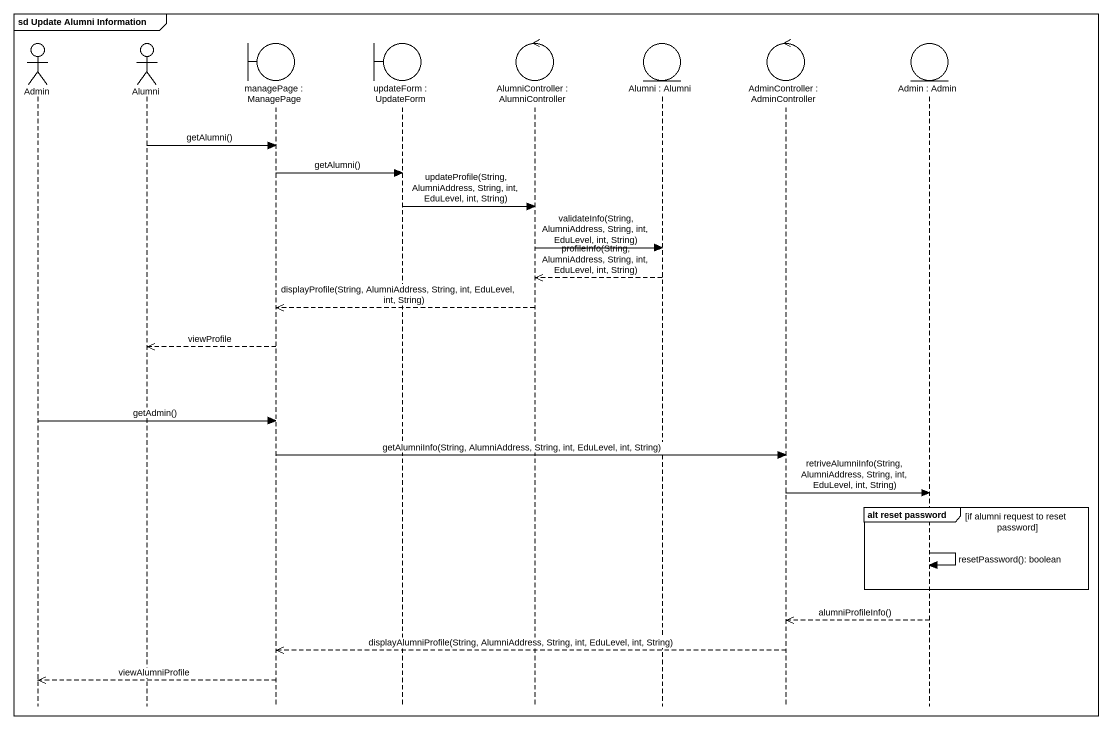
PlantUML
@startuml
mainframe sd Update Alumni Information
hide footbox
actor Admin
actor Alumni
boundary "managePage : ManagePage" as managePage
boundary "updateForm : UpdateForm" as updateForm
control "AlumniController : AlumniController" as AlumniController
entity "Alumni : Alumni" as Alumni_2
control "AdminController : AdminController" as AdminController
entity "Admin : Admin" as Admin_2

Alumni -> managePage : getAlumni()
managePage -> updateForm : getAlumni()
updateForm -> AlumniController : updateProfile(String, AlumniAddress, String, int, EduLevel, int, String)
AlumniController -> Alumni_2 : validateInfo(String, AlumniAddress, String, int, EduLevel, int, String)
Alumni_2 -->> AlumniController : profileInfo(String, AlumniAddress, String, int, EduLevel, int, String)
AlumniController -->> managePage : displayProfile(String, AlumniAddress, String, int, EduLevel, int, String)
managePage -->> Alumni : viewProfile
Admin -> managePage : getAdmin()
managePage -> AdminController : getAlumniInfo(String, AlumniAddress, String, int, EduLevel, int, String)
AdminController -> Admin_2 : retriveAlumniInfo(String, AlumniAddress, String, int, EduLevel, int, String)
group alt reset password [if alumni request to reset password]
  Admin_2 -> Admin_2 : resetPassword(): boolean
end
Admin_2 -->> AdminController : alumniProfileInfo()
AdminController -->> managePage : displayAlumniProfile(String, AlumniAddress, String, int, EduLevel, int, String)
managePage -->> Admin : viewAlumniProfile
@enduml
